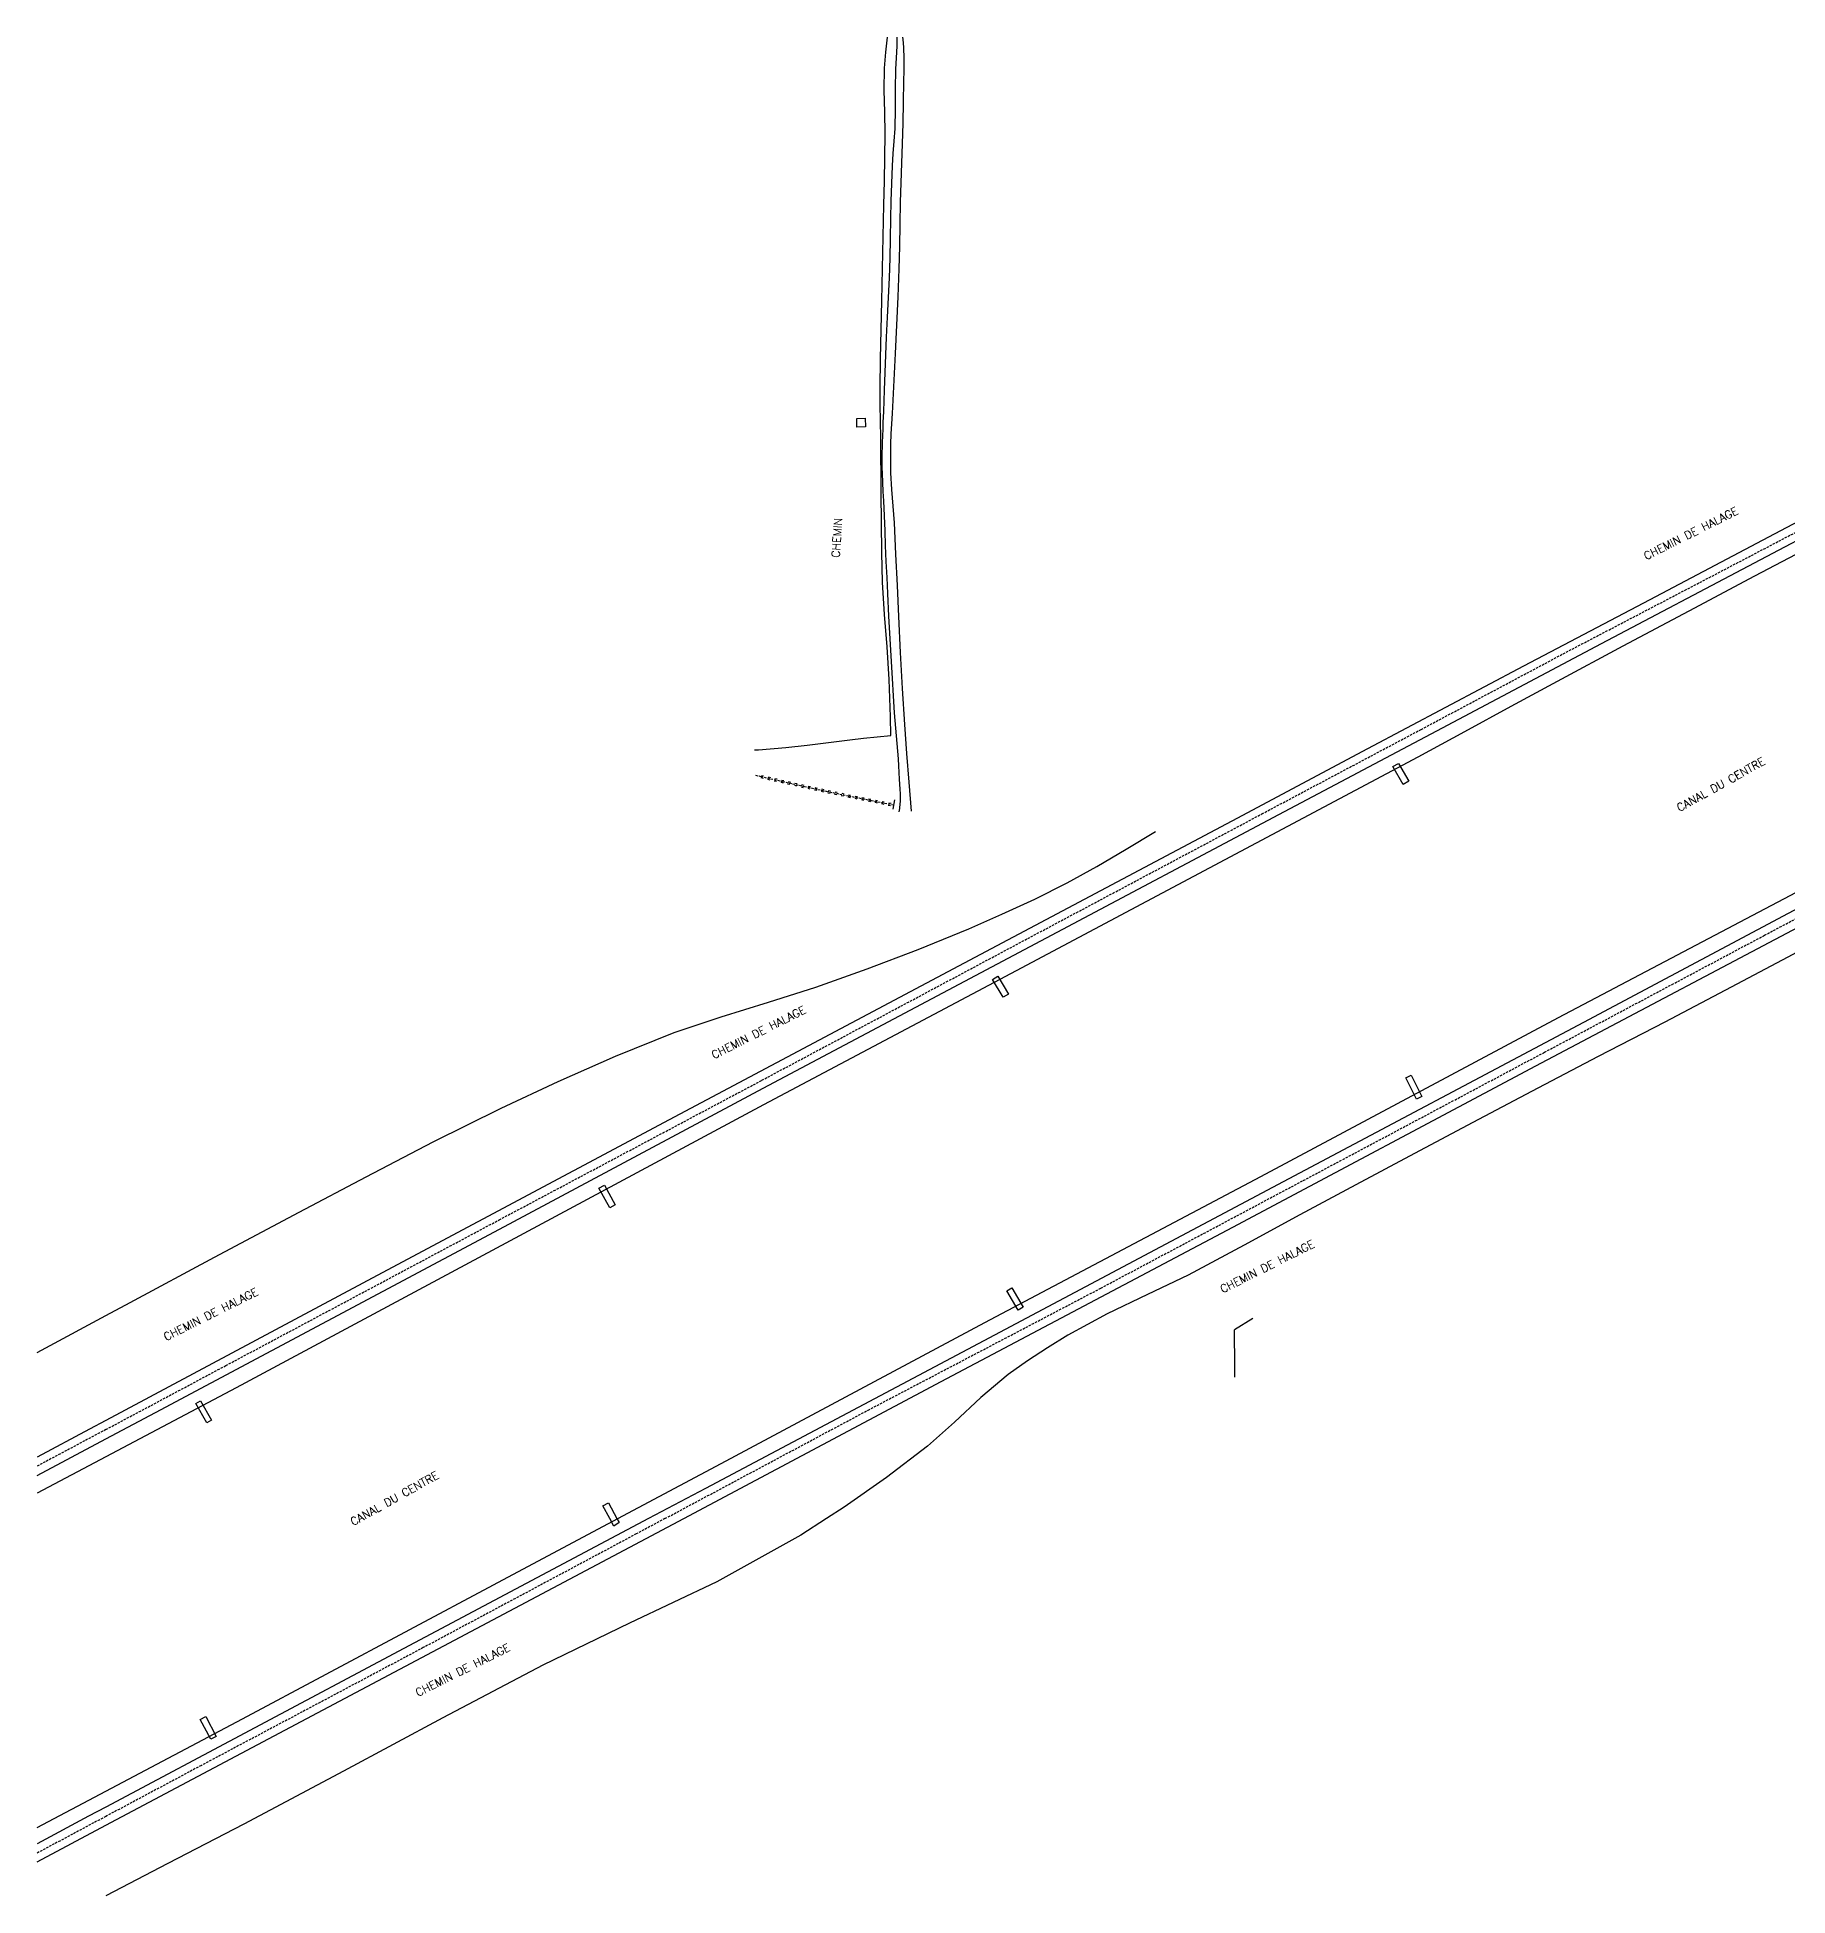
# Model space of a CAD drawing. Header units: millimetres. Extents: x 134000 to 134761, y 131146 to 132000.
# Drawn here: x 134000 to 134383, y 131593.5 to 132000 of the extents above; entities that cross this region are included whole.
import ezdxf
from ezdxf.enums import TextEntityAlignment as Align

# ---------------------------------------------------------------- set-up
doc = ezdxf.new("R2010")
doc.units = ezdxf.units.MM
doc.linetypes.add('DASHED', pattern=[0.75, 0.5, -0.25])
doc.layers.get('0').update_dxf_attribs({"linetype": 'CONTINUOUS'})
for name, color, linetype in [('W0001', 6, 'DASHED'), ('W0008', 7, 'CONTINUOUS'), ('W0071', 7, 'CONTINUOUS'), ('W0105', 7, 'CONTINUOUS'), ('W0120', 7, 'CONTINUOUS'), ('W0211', 2, 'CONTINUOUS'), ('W0214', 2, 'CONTINUOUS'), ('W0220', 5, 'DASHED'), ('W0330', 7, 'CONTINUOUS'), ('W0420', 7, 'CONTINUOUS'), ('W0510', 5, 'CONTINUOUS'), ('W0985', 4, 'CONTINUOUS'), ('W0989', 7, 'CONTINUOUS')]:
    doc.layers.add(name, color=color, linetype=linetype)
doc.styles.get("Standard").update_dxf_attribs({"font": 'romans.shx', "width": 0.85})

# ---------------------------------------------------------------- blocks, each defined once
blk = doc.blocks.new('t220o')
at = {"color": 0, "linetype": 'Continuous'}
for p, q in [((-0.25, 0.25), (0.25, 0.25)), ((-0.25, -0.25), (0.25, -0.25))]:
    blk.add_line(p, q, dxfattribs=at)

msp = doc.modelspace()

# ---------------------------------------------------------------- linework, layer by layer
at = {"layer": 'W0001'}
for points in [[(134015, 131695.46), (134041.27, 131709.46), (134101.08, 131741.33), (134158.54, 131771.85), (134212.79, 131800.77), (134267.94, 131830.11), (134302.78, 131848.59), (134334.52, 131865.48), (134366.44, 131882.13), (134403.49, 131901.53), (134435.34, 131918.29), (134472.44, 131938.22), (134482.46, 131943.78), (134498.58, 131952.27), (134514.64, 131960.67), (134530.49, 131969.04), (134546.22, 131977.5), (134561.65, 131985.93), (134578.21, 131994.45), (134588.58, 132000)], [(134137.36, 131676), (134181.78, 131699.71), (134232.7, 131726.39), (134277.02, 131749.95), (134329.79, 131777.99), (134377.93, 131803.57), (134417.88, 131824.87), (134444.58, 131838.74), (134476.2, 131855.77), (134525.73, 131882.36), (134575.4, 131908.3), (134585.78, 131913.7), (134618.85, 131931.58), (134643.42, 131944.32), (134671.65, 131959.71), (134695.2, 131971.76), (134717.31, 131983.26), (134741.46, 131996.47), (134748.06, 132000)], [(134015, 131695.46), (134000, 131687.46)], [(134137.36, 131676), (134131.09, 131672.65), (134084.48, 131647.78), (134035.92, 131622.01), (134015, 131610.85)], [(134015, 131610.85), (134000, 131602.85)]]:
    msp.add_lwpolyline(points, dxfattribs=at)
at = {"layer": 'W0008'}
for points in [[(134473.58, 131940.95), (134443.8, 131925.05), (134412.3, 131908.29), (134381.4, 131892.02), (134351.45, 131876.19), (134325.16, 131862.4), (134291.07, 131844.33), (134261.37, 131828.56)], [(134271.64, 131830.01), (134306.24, 131848.3), (134342.26, 131867.36), (134375.75, 131885.05), (134410.63, 131903.39), (134443.77, 131920.89), (134474.22, 131937.18)], [(134015, 131693.42), (134025.91, 131699.23), (134101.12, 131739.33), (134158.83, 131770.13), (134220.81, 131803.02), (134271.64, 131830.01)], [(134261.37, 131828.56), (134201.57, 131796.83), (134138.29, 131763.24), (134075.49, 131729.73), (134015, 131697.43)], [(134414.43, 131825.05), (134338.33, 131784.53), (134272.63, 131749.65), (134207.13, 131714.89), (134146.21, 131682.59), (134133.77, 131676)], [(134141.46, 131676), (134197.75, 131705.96), (134261.6, 131739.75), (134327.91, 131775.02), (134393.05, 131809.45), (134420.57, 131824.29)], [(134015, 131697.43), (134011.44, 131695.53), (134000, 131689.45)], [(134000, 131685.42), (134015, 131693.42)], [(134133.77, 131676), (134080.23, 131647.62), (134015, 131612.9)], [(134015, 131608.91), (134054.16, 131629.74), (134129.7, 131669.74), (134141.46, 131676)], [(134015, 131612.9), (134011.25, 131610.9), (134000, 131604.89)], [(134000, 131600.92), (134015, 131608.91)]]:
    msp.add_lwpolyline(points, dxfattribs=at)
at = {"layer": 'W0071'}
for points in [[(134188.08, 132000), (134188.1, 131998.04), (134187.93, 131995.51), (134187.79, 131992.98), (134187.74, 131988.65), (134187.74, 131984.32), (134187.63, 131980), (134187.45, 131977.28), (134187.23, 131974.57), (134187.04, 131971.85), (134186.89, 131968), (134186.79, 131964.15), (134186.71, 131960.31), (134186.61, 131956), (134186.52, 131951.69), (134186.39, 131947.38), (134186.2, 131943.05), (134185.98, 131938.73), (134185.76, 131934.4), (134185.6, 131930.54), (134185.46, 131926.68), (134185.31, 131922.82), (134185.23, 131920.46), (134185.14, 131918.11), (134185.05, 131915.75), (134184.99, 131914.3), (134184.93, 131912.84), (134184.88, 131911.38), (134184.86, 131910.29), (134184.84, 131909.2), (134184.82, 131908.11), (134184.82, 131906.95), (134184.83, 131905.8), (134184.85, 131904.64), (134184.93, 131902.63), (134185.05, 131900.62), (134185.16, 131898.61), (134185.3, 131895.33), (134185.43, 131892.06), (134185.55, 131888.79), (134185.71, 131885.31), (134185.87, 131881.83), (134186.03, 131878.35), (134186.28, 131873.39), (134186.55, 131868.43), (134186.83, 131863.47), (134187.04, 131859.71), (134187.27, 131855.95), (134187.52, 131852.19), (134187.81, 131848.84), (134188.11, 131845.49), (134188.37, 131842.14), (134188.46, 131840.66), (134188.55, 131839.17), (134188.62, 131837.69), (134188.69, 131836.63), (134188.76, 131835.56), (134188.8, 131834.5), (134188.81, 131833.91), (134188.81, 131833.33), (134188.79, 131832.74), (134188.76, 131832.38), (134188.73, 131832.02), (134188.69, 131831.67), (134188.64, 131831.3), (134188.58, 131830.93), (134188.52, 131830.57)], [(134191.31, 131830.7), (134190.81, 131837.03), (134190.3, 131843.35), (134189.84, 131849.68), (134189.35, 131857.54), (134188.92, 131865.41), (134188.52, 131873.28), (134188.2, 131880.1), (134187.9, 131886.93), (134187.54, 131893.76), (134187.27, 131897.4), (134186.98, 131901.04), (134186.8, 131904.68), (134186.75, 131906.78), (134186.74, 131908.88), (134186.77, 131910.98), (134186.87, 131913.22), (134187.02, 131915.45), (134187.17, 131917.69), (134187.39, 131922.07), (134187.58, 131926.45), (134187.78, 131930.83), (134188.08, 131937), (134188.39, 131943.18), (134188.63, 131949.35), (134188.73, 131954.21), (134188.78, 131959.07), (134188.87, 131963.92), (134189.02, 131968.17), (134189.18, 131972.42), (134189.33, 131976.67), (134189.46, 131981.21), (134189.56, 131985.76), (134189.62, 131990.3), (134189.67, 131992.8), (134189.7, 131995.29), (134189.61, 131997.78), (134189.44, 131999.46), (134189.37, 132000)]]:
    msp.add_lwpolyline(points, dxfattribs=at)
at = {"layer": 'W0105'}
for points in [[(134298.89, 131836.55), (134296.61, 131840.47), (134297.81, 131841.17), (134300.08, 131837.25)], [(134211.35, 131790.02), (134209.03, 131793.9), (134210.19, 131794.6), (134212.52, 131790.72)], [(134300.64, 131772.95), (134302.94, 131768.34), (134301.78, 131767.76), (134299.47, 131772.37)], [(134125.26, 131743.93), (134122.88, 131748.23), (134124.1, 131748.9), (134126.47, 131744.6)], [(134213.22, 131726.45), (134215.75, 131722.24), (134214.65, 131721.58), (134212.12, 131725.79)], [(134037.09, 131696.93), (134034.7, 131701.17), (134035.77, 131701.77), (134038.16, 131697.53)], [(134036.88, 131632.69), (134039.2, 131628.35), (134038.03, 131627.72), (134035.7, 131632.06)]]:
    msp.add_lwpolyline(points, close=True, dxfattribs=at)
for points in [[(134125.28, 131676), (134123.74, 131678.77), (134125, 131679.47), (134126.85, 131676)], [(134126.85, 131676), (134127.3, 131675.16), (134126.18, 131674.37), (134125.28, 131676)]]:
    msp.add_lwpolyline(points, dxfattribs=at)
at = {"layer": 'W0120'}
msp.add_lwpolyline([(134187.61, 131833.17), (134187.18, 131831.16)], dxfattribs=at)
at = {"layer": 'W0211'}
for points in [[(134015, 131720.43), (134020.32, 131723.29), (134038.79, 131733.21), (134057.32, 131743.01), (134071.97, 131750.74), (134086.65, 131758.4), (134101.51, 131765.73), (134113.98, 131771.57), (134126.57, 131777.17), (134139.35, 131782.29), (134149.63, 131785.75), (134160.04, 131788.91), (134170.38, 131792.24), (134181.62, 131796.25), (134192.79, 131800.48), (134203.83, 131805.01), (134211.09, 131808.18), (134218.29, 131811.49), (134225.37, 131815.02), (134231.87, 131818.63), (134238.27, 131822.44), (134244.67, 131826.24)], [(134395.33, 131805.39), (134383, 131798.79), (134370.64, 131792.22), (134356.1, 131784.6), (134341.52, 131777.04), (134326.97, 131769.43), (134314.14, 131762.65), (134301.33, 131755.84), (134288.54, 131749), (134276.29, 131742.42), (134264.05, 131735.82), (134251.81, 131729.22), (134242.96, 131724.99), (134234.11, 131720.77), (134225.52, 131716.1), (134221.08, 131713.37), (134216.71, 131710.52), (134212.47, 131707.51), (134206.45, 131702.47), (134200.71, 131697.06), (134194.82, 131691.85), (134185.85, 131684.98), (134176.58, 131678.5), (134172.73, 131676)], [(134000, 131712.34), (134001.87, 131713.36), (134015, 131720.43)], [(134262.07, 131706.9), (134262.05, 131709.17), (134261.98, 131717.29)], [(134172.73, 131676), (134167.1, 131672.35), (134148.71, 131662.16), (134129.63, 131653.12), (134110.62, 131643.96), (134088.77, 131632.45), (134067, 131620.77), (134045.19, 131609.18), (134028.59, 131600.53), (134015, 131593.49)]]:
    msp.add_lwpolyline(points, dxfattribs=at)
at = {"layer": 'W0214'}
msp.add_lwpolyline([(134266, 131719.77), (134261.98, 131717.29)], dxfattribs=at)
at = {"layer": 'W0220'}
msp.add_lwpolyline([(134157.2, 131838.6), (134158.31, 131838.32), (134163.09, 131837.22), (134167.87, 131836.13), (134172.65, 131835.08), (134177.56, 131834.06), (134182.48, 131833.07), (134187.39, 131832.08)], dxfattribs=at)
at = {"layer": 'W0330'}
msp.add_lwpolyline([(134156.95, 131844.11), (134157.85, 131844.16), (134163.83, 131844.62), (134168.49, 131845.15), (134173.15, 131845.76), (134177.81, 131846.33), (134180.8, 131846.65), (134183.78, 131846.96), (134186.77, 131847.27), (134186.67, 131851.36), (134186.56, 131855.45), (134186.41, 131859.54), (134185.96, 131866.63), (134185.39, 131873.71), (134184.95, 131880.79), (134184.77, 131887.29), (134184.71, 131893.8), (134184.67, 131900.3), (134184.64, 131904.32), (134184.62, 131908.34), (134184.59, 131912.36), (134184.53, 131916.01), (134184.47, 131919.66), (134184.44, 131923.31), (134184.51, 131929.65), (134184.67, 131936), (134184.83, 131942.34), (134184.98, 131949.34), (134185.13, 131956.34), (134185.27, 131963.34), (134185.37, 131968.5), (134185.47, 131973.67), (134185.53, 131978.83), (134185.45, 131983.62), (134185.34, 131988.41), (134185.42, 131993.2), (134185.68, 131996.69), (134186.03, 132000)], dxfattribs=at)
at = {"layer": 'W0420'}
msp.add_lwpolyline([(134179.3, 131916.6), (134181.19, 131916.65), (134181.23, 131914.77), (134179.35, 131914.73), (134179.3, 131916.6)], close=True, dxfattribs=at)
at = {"layer": 'W0510'}
for points in [[(134479.23, 131936.84), (134471.68, 131932.78), (134464.12, 131928.72), (134456.55, 131924.67), (134443.12, 131917.52), (134429.68, 131910.42), (134416.23, 131903.32), (134402.74, 131896.24), (134389.24, 131889.17), (134375.75, 131882.08), (134361.34, 131874.46), (134346.94, 131866.8), (134332.57, 131859.11), (134322.41, 131853.61), (134312.25, 131848.08), (134302.1, 131842.56)], [(134302.1, 131842.56), (134214.22, 131795.82), (134158.89, 131766.48), (134099.55, 131734.64), (134043.53, 131704.61), (134015, 131689.52)], [(134127.01, 131676), (134149.64, 131688.08), (134207.37, 131718.87), (134267.69, 131750.82), (134332.86, 131785.57), (134409.56, 131825.98)], [(134015, 131689.52), (134000, 131681.58)], [(134015, 131616.35), (134044.92, 131632.19), (134099.85, 131661.49), (134127.01, 131676)], [(134000, 131608.4), (134015, 131616.35)]]:
    msp.add_lwpolyline(points, dxfattribs=at)

# ---------------------------------------------------------------- block references
at = {"layer": 'W0220'}
for p, rotation in [((134158.65, 131838.24), 347.0018771633523), ((134160.12, 131837.9), 347.0018771633523), ((134161.58, 131837.57), 347.0018771633523), ((134163.04, 131837.23), 347.0018771633523), ((134164.5, 131836.9), 347.220091298942), ((134165.96, 131836.57), 347.220091298942), ((134167.43, 131836.23), 347.220091298942), ((134168.89, 131835.91), 347.6259288231799), ((134170.36, 131835.59), 347.6259288231799), ((134171.82, 131835.27), 347.6259288231799), ((134173.29, 131834.95), 348.2284485022023), ((134174.76, 131834.65), 348.2284485022023), ((134176.23, 131834.34), 348.2284485022023), ((134177.69, 131834.03), 348.6362855211408), ((134179.16, 131833.74), 348.6362855211408), ((134180.63, 131833.44), 348.6362855211408), ((134182.11, 131833.15), 348.6362855211408), ((134183.58, 131832.85), 348.6362855208147), ((134185.05, 131832.56), 348.6362855208147), ((134186.52, 131832.26), 348.6362855208147)]:
    msp.add_blockref('t220o', p, dxfattribs=dict(at, rotation=rotation))

# ---------------------------------------------------------------- texts
at = {"layer": 'W0985'}
for p in [(134368.37, 131836.56), (134078.18, 131680.42)]:
    msp.add_text('CANAL DU CENTRE', height=1.75, rotation=29.2266, dxfattribs=at).set_placement(p, align=Align.MIDDLE_CENTER)
at = {"layer": 'W0989'}
for s, rotation, p in [('CHEMIN DE HALAGE', 26.6602, (134361.82, 131891.49)), ('CHEMIN', 86.3363, (134174.97, 131890.51)), ('CHEMIN DE HALAGE', 26.6602, (134157.84, 131782.35)), ('CHEMIN DE HALAGE', 26.6602, (134269.13, 131731.14)), ('CHEMIN DE HALAGE', 26.6602, (134037.99, 131720.69)), ('CHEMIN DE HALAGE', 26.6602, (134093.11, 131642.89))]:
    msp.add_text(s, height=1.75, rotation=rotation, dxfattribs=at).set_placement(p, align=Align.MIDDLE_CENTER)

doc.saveas('drawing.dxf')
